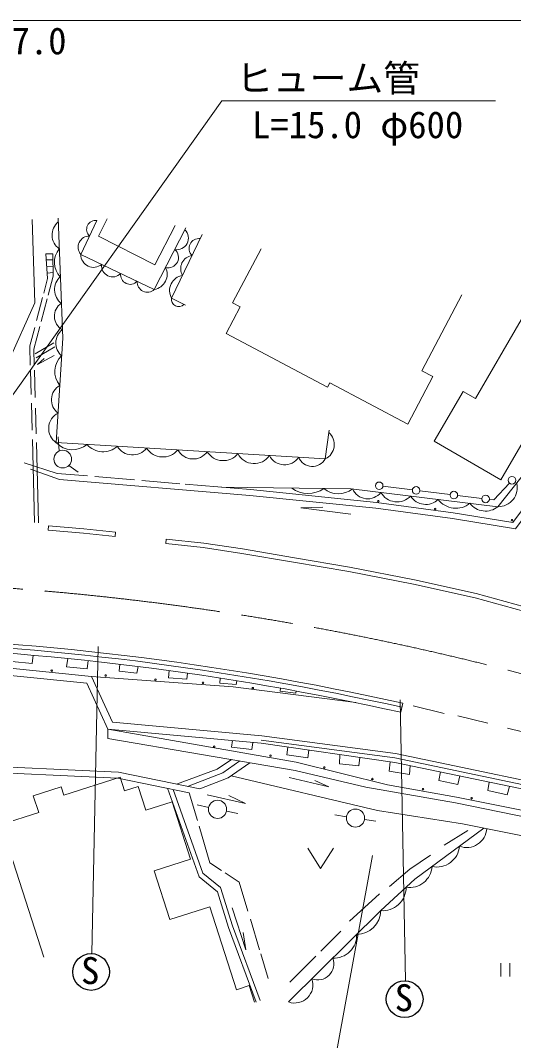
# Model space of a CAD drawing. Units: millimetres, scale not verified. Extents: x 40000 to 680000, y 20000 to 380000.
# Drawn here: x 199455 to 233011, y 273876 to 343260 of the extents above; entities that cross this region are included whole.
import ezdxf
from ezdxf.enums import TextEntityAlignment as Align

# ---------------------------------------------------------------- set-up
doc = ezdxf.new("R2010")
doc.units = ezdxf.units.MM
doc.header["$LTSCALE"] = 1000
doc.linetypes.add('CHAIN', pattern=[18.5, 12, -1.5, 3.5, -1.5])
for name, color, linetype, lineweight in [('M-BGD', 7, 'Continuous', 13), ('M-BMK', 2, 'CHAIN', 13), ('M-STR-HTXT', 7, 'Continuous', 13)]:
    doc.layers.add(name, color=color, linetype=linetype, lineweight=lineweight)
doc.styles.add('ＭＳ ゴシック', font='')
doc.styles.get('ＭＳ ゴシック').set_extended_font_data('MS Gothic')

msp = doc.modelspace()

# ---------------------------------------------------------------- linework, layer by layer
at = {"layer": 'M-BGD'}
for p, q in [((200442, 324060), (200265, 329709)), ((204666, 329643), (203567, 327346)), ((208567, 324964), (210711, 329152)), ((201664, 326983), (201224, 326965)), ((203567, 327346), (208567, 324964)), ((201673, 326541), (201254, 326528)), ((201681, 326111), (201285, 326073)), ((201310, 325710), (201043, 324704)), ((201686, 325861), (201344, 324573)), ((198637, 320056), (200442, 324060)), ((200963, 324405), (200551, 322855)), ((201277, 324319), (200868, 322782)), ((200426, 322383), (200094, 321135)), ((200781, 322453), (200368, 320900)), ((200456, 320589), (201733, 321330)), ((200094, 321135), (200131, 319808)), ((200368, 320900), (200398, 319813)), ((200531, 320318), (201808, 321059)), ((200140, 319476), (200185, 317819)), ((200407, 319479), (200458, 317616)), ((200201, 317238), (200252, 315391)), ((200478, 316896), (200527, 315134)), ((200270, 314747), (200425, 309101)), ((200542, 314558), (200693, 309088)), ((202021, 314934), (202088, 313969)), ((199722, 313160), (201959, 312447)), ((202753, 312991), (203386, 312541)), ((200152, 312739), (202114, 312032)), ((201959, 312447), (204015, 312275)), ((204526, 312232), (207221, 312007)), ((207710, 311966), (210300, 311749)), ((224121, 311576), (226124, 311329)), ((226637, 311265), (228690, 311012)), ((229202, 310948), (230849, 310745)), ((201361, 308896), (201335, 308597)), ((205935, 308449), (205902, 308151)), ((209374, 307978), (209343, 307680)), ((204322, 279793), (204748, 300689)), ((225658, 277947), (225288, 297058)), ((225480, 296819), (225343, 296203)), ((226169, 296641), (228286, 296133)), ((229217, 295963), (231249, 295455)), ((205406, 294424), (205397, 295064)), ((232604, 295117), (235059, 294524)), ((215835, 294298), (224924, 293102)), ((215829, 294097), (224941, 292795)), ((224924, 293102), (239194, 290118)), ((224941, 292795), (239140, 289826)), ((209846, 290957), (211871, 285270)), ((210939, 290735), (211498, 288835)), ((211481, 289901), (212265, 289734)), ((213473, 289477), (214248, 289312)), ((220852, 289226), (221644, 289103)), ((222864, 288914), (223647, 288793)), ((229895, 288174), (228286, 287158)), ((219000, 286963), (219883, 285575)), ((220766, 286963), (219883, 285575)), ((211871, 285270), (213078, 284280)), ((213078, 284280), (213887, 281674)), ((223883, 283856), (221851, 281993)), ((215103, 282127), (215724, 280049)), ((213887, 281674), (215766, 276595)), ((221259, 281316), (219904, 279961)), ((215807, 279773), (216309, 278095)), ((219565, 279623), (217787, 277845)), ((232142, 279143), (232142, 278246)), ((232765, 279143), (232765, 278246))]:
    msp.add_line(p, q, dxfattribs=at)
for points in [[(202016, 329820), (202332, 321650), (201893, 314542), (220200, 313441), (220466, 315390)], [(205367, 329759), (204769, 328590), (208604, 326627), (209981, 329316)], [(211827, 328701), (209743, 324378), (210687, 323882)], [(215829, 327715), (213894, 324056), (214410, 323783), (213448, 321963), (220351, 318313), (220506, 318607), (225807, 315803), (227516, 319034), (226764, 319432), (229492, 324591)], [(201310, 325710), (201195, 327395), (201656, 327395), (201686, 325861)], [(233527, 322895), (230414, 317539), (229575, 318027), (227612, 314650), (232147, 312015), (233661, 314620), (234019, 314412), (234732, 315640), (234471, 315792), (237509, 321018), (236742, 321464), (237422, 322634), (235435, 323788), (234565, 322291)], [(201750, 320475), (200628, 319858), (201067, 320269)], [(213132, 311512), (221956, 311404), (231935, 310188), (238812, 318838), (241433, 319049), (245835, 317058)], [(202114, 312032), (215072, 310949), (223632, 310084), (228848, 309385), (233135, 308673), (235384, 311696), (237241, 314056), (238288, 315302), (240971, 316817)], [(210668, 311719), (215109, 311347), (223678, 310481), (228908, 309780), (232959, 309107), (235066, 311940), (236931, 314309), (238029, 315615), (240528, 317026)], [(231362, 310682), (231670, 310643), (232723, 311798)], [(221940, 309673), (218540, 310115), (220026, 310161)], [(201361, 308896), (203777, 308692), (205935, 308449)], [(201335, 308597), (203748, 308393), (205902, 308151)], [(209343, 307680), (211897, 307409), (214514, 307015), (218044, 306413), (221798, 305773), (226207, 304924), (230388, 303987), (234334, 302910), (238448, 301768)], [(209374, 307978), (211935, 307707), (214562, 307311), (218095, 306709), (221852, 306068), (226268, 305218), (230460, 304278), (234414, 303199), (238529, 302057)], [(188633, 300280), (194290, 299657), (204300, 298648), (205730, 295535), (215875, 294595)], [(188700, 299769), (194238, 299160), (203965, 298179), (205397, 295064), (215829, 294097)], [(198913, 300201), (198873, 299663), (200266, 299532), (200313, 300083)], [(202687, 299859), (202593, 299289), (204005, 299149), (204058, 299716)], [(206216, 299470), (206173, 299008), (207388, 298859), (207459, 299318)], [(204300, 298648), (213928, 297940), (222284, 296860)], [(209578, 299039), (209538, 298550), (210790, 298457), (210826, 298864)], [(213049, 298530), (213015, 298195), (214130, 298089), (214191, 298349)], [(217160, 297844), (217126, 297648), (218204, 297498), (218217, 297653)], [(205397, 295064), (218221, 292806), (224425, 291271), (229122, 290442), (238746, 288516), (248981, 285220)], [(205406, 294424), (218154, 292251), (222950, 291120)], [(213885, 294277), (213816, 293831), (215205, 293675), (215260, 294150)], [(215875, 294595), (224975, 293398), (239283, 290405), (246078, 287580), (251147, 285457), (255885, 283704)], [(191077, 293551), (195341, 292626), (206125, 292122), (211659, 290996)], [(217654, 293837), (217592, 293310), (219003, 293114), (219077, 293633)], [(191522, 293045), (195289, 292228), (206076, 291723), (210939, 290735)], [(210070, 291320), (212846, 292335), (213817, 292991)], [(210819, 291167), (213229, 292092), (214385, 292894)], [(221188, 293332), (221162, 292703), (222489, 292563), (222555, 293136)], [(224624, 292841), (224555, 292198), (225920, 291974), (225970, 292580)], [(211659, 290996), (213593, 291746), (215066, 292778)], [(228039, 292148), (227920, 291563), (229219, 291292), (229354, 291873)], [(201046, 279541), (198143, 288563), (200699, 289385), (200335, 290520), (202225, 291128), (202408, 290560), (206235, 291791), (206535, 290858), (207462, 291156), (207980, 289547), (209770, 290123), (211026, 286219), (208548, 285422), (209616, 282103), (212347, 282982), (214162, 277340), (215019, 277616), (215379, 276497)], [(213798, 291890), (223760, 289527), (229536, 288623), (238032, 286919), (247979, 283660), (251357, 279075)], [(217748, 291769), (220449, 291125), (219496, 291564)], [(231355, 291454), (231257, 290880), (232584, 290591), (232729, 291167)], [(209463, 291035), (211611, 285003), (212855, 283987), (213603, 281577), (215485, 276491)], [(222950, 291120), (229061, 290049), (238041, 288218)], [(212158, 290597), (214775, 289998), (213644, 290550)], [(211610, 288457), (212341, 285974), (213147, 285445)], [(217700, 276502), (223967, 282713), (226295, 284844), (230996, 288330)], [(227355, 286481), (225953, 285531), (224561, 284364)], [(213398, 285280), (214346, 284657), (214939, 282673)], [(213866, 282915), (214791, 280040), (214609, 281232)]]:
    msp.add_lwpolyline(points, dxfattribs=at)
for centre, radius in [((202336, 313423), 600), ((232902, 311983), 258), ((223865, 311608), 258), ((226381, 311297), 258), ((228946, 310980), 258), ((231106, 310713), 258), ((223815, 310562), 53.3), ((227675, 310032), 53.3), ((232898, 309274), 53.3), ((201590, 299041), 53.3), ((205264, 298705), 53.3), ((208647, 298424), 53.3), ((211872, 298209), 53.3), ((215270, 297842), 53.3), ((212641, 293874), 53.3), ((216473, 293250), 53.3), ((220136, 292451), 53.3), ((223407, 291666), 53.3), ((226853, 290976), 53.3), ((212869, 289605), 618), ((230155, 290353), 53.3), ((222254, 289009), 618)]:
    msp.add_circle(centre, radius, dxfattribs=at)
at = {"layer": 'M-BGD', "lineweight": 25}
for centre in [(204262, 278544), (225599, 276699)]:
    msp.add_circle(centre, 1250, dxfattribs=at)
at = {"layer": 'M-BGD'}
for centre, radius, start, end in [((204567, 329046), 605, 80.61224, 228.24413), ((202756, 328667), 1148, 129.4789, 234.94329), ((210103, 328445), 779, 259.21874, 46.55637), ((204140, 327839), 756, 88.17905, 220.67733), ((211606, 327752), 674, 82.63903, 225.87776), ((203205, 326816), 1435, 140.55849, 223.8637), ((209509, 327139), 702, 255.41249, 50.36261), ((204434, 327333), 867, 179.16648, 309.89451), ((211258, 326379), 898, 97.80828, 210.70851), ((205733, 326565), 750, 172.10598, 316.95501), ((208398, 325994), 1044, 279.27925, 26.49586), ((202958, 324949), 1176, 132.05004, 232.37215), ((206918, 325953), 644, 171.07176, 317.98923), ((208093, 325476), 698, 176.25729, 312.8037), ((210645, 324893), 1039, 98.76487, 209.75192), ((210226, 324282), 493, 168.78998, 315.83331), ((202810, 323142), 1045, 123.05914, 241.36305), ((203015, 321315), 1151, 127.78748, 228.8655), ((203262, 319377), 1469, 133.15918, 219.78665), ((202695, 317459), 1128, 119.86019, 233.08565), ((202550, 315513), 1173, 117.01833, 235.9275), ((219735, 314414), 1078, 295.54734, 48.88554), ((203011, 315599), 1538, 223.4165, 309.70268), ((205084, 315373), 1450, 221.284, 311.83518), ((207086, 314916), 1208, 211.09152, 322.02766), ((209150, 314891), 1324, 212.86992, 320.24927), ((211206, 314613), 1184, 208.73432, 324.38486), ((213255, 314593), 1276, 211.58697, 321.53221), ((215365, 314359), 1244, 206.77725, 326.34194), ((217429, 314184), 1150, 206.57155, 326.54763), ((219320, 313928), 1005, 202.05596, 331.06323), ((231967, 311481), 1293, 268.57707, 14.45524), ((219033, 312895), 1814, 232.58678, 306.01012), ((221096, 312631), 1563, 230.37231, 307.61758), ((223083, 311852), 1130, 203.96459, 322.13724), ((225085, 311796), 1280, 209.87031, 316.23151), ((227036, 311546), 1207, 211.78127, 314.32055), ((229087, 311595), 1514, 217.0627, 309.03912), ((231098, 311206), 1318, 216.67247, 309.42935), ((183378, 108138), 193322, 77.42111, 88.83422), ((183378, 108138), 193040, 77.42111, 88.35661), ((183378, 108138), 192691, 77.42111, 88.3489), ((229820, 288377), 1368, 249.2102, 356.44153), ((227785, 287235), 1556, 258.14928, 354.96606), ((225931, 285826), 1539, 261.54864, 355.76189), ((224082, 284331), 1622, 265.92964, 359.0287), ((222322, 282741), 1646, 270.46075, 359.02424), ((220769, 281046), 1566, 267.67827, 1.80671), ((219689, 279090), 1089, 248.47726, 21.00773), ((218115, 277673), 1242, 250.50401, 18.98097)]:
    msp.add_arc(centre, radius, start, end, dxfattribs=at)
at = {"layer": 'M-BMK'}
msp.add_arc((184318, 111220), 193962, 65.09438, 118.04023, dxfattribs=at)
at = {"layer": 'M-STR-HTXT'}
for p, q in [((162280, 343260), (236711, 343260)), ((191642, 307559), (213169, 337789)), ((213169, 337789), (231777, 337789)), ((223414, 286458), (216499, 248888))]:
    msp.add_line(p, q, dxfattribs=at)

# ---------------------------------------------------------------- texts
at = {"layer": 'M-BGD', "style": 'ＭＳ ゴシック'}
for p in [(203583, 277171), (224920, 275325)]:
    msp.add_text('S', height=1833, dxfattribs=at).set_placement(p, align=Align.BOTTOM_LEFT)
at = {"layer": 'M-STR-HTXT', "style": 'ＭＳ ゴシック'}
for s, p in [('L=67.0', (195112, 340402)), ('ヒューム管', (214136, 337866)), ('L=15.0 φ600', (215218, 334699))]:
    msp.add_text(s, height=1833, dxfattribs=at).set_placement(p, align=Align.BOTTOM_LEFT)

doc.saveas('drawing.dxf')
